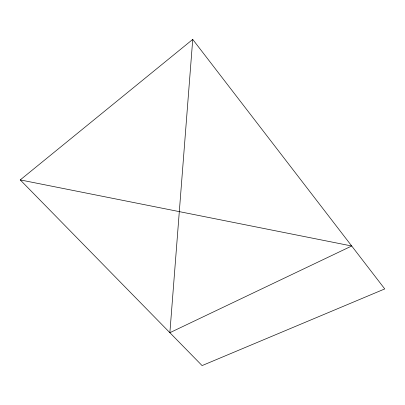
<?xml version="1.0" encoding="UTF-8"?>
<svg xmlns="http://www.w3.org/2000/svg" width="405" height="405" viewBox="0 0 405 405"><rect width="100%" height="100%" fill="white"/><g stroke="black" fill="none" stroke-linecap="round" stroke-linejoin="round"><path stroke-width="0.61" d="M192.734 39.412L169.872 332.692L351.712 245.997L20.25 179.906L192.734 39.412L384.75 288.927L202.085 365.588L20.25 179.906"/></g></svg>
